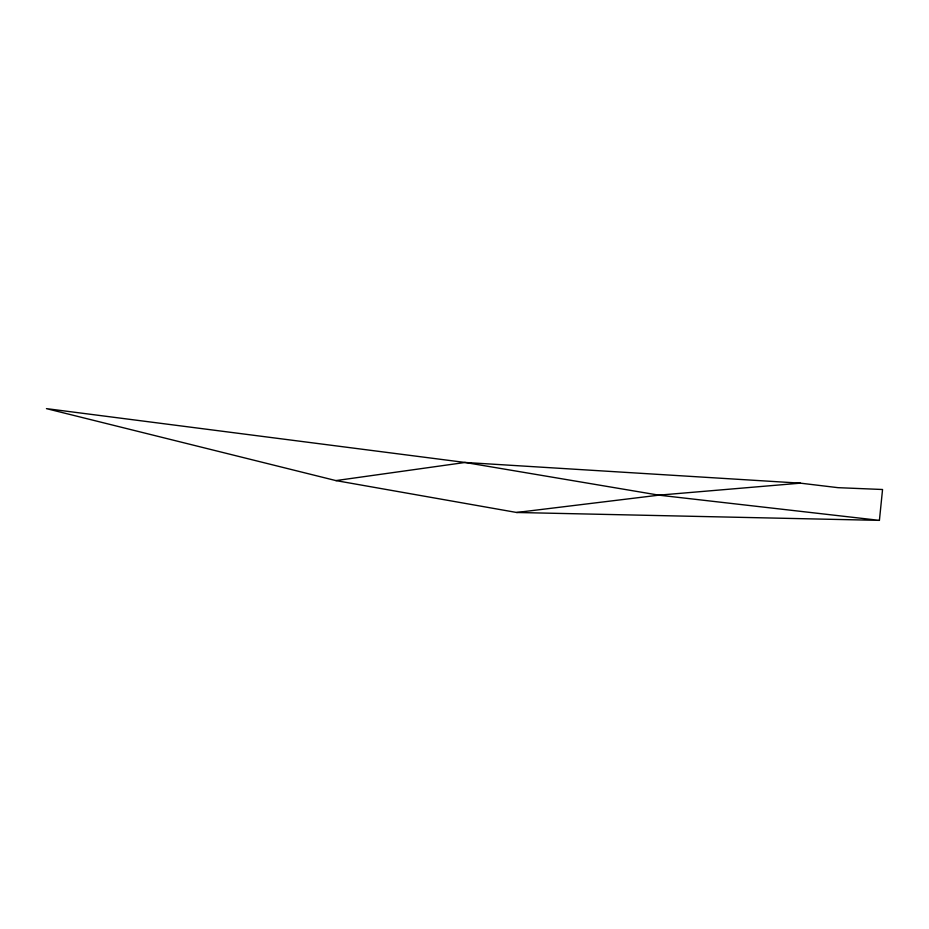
<?xml version="1.0" encoding="UTF-8"?>
<svg xmlns="http://www.w3.org/2000/svg" width="929" height="929" viewBox="0 0 929 929"><rect width="100%" height="100%" fill="white"/><g stroke="black" fill="none" stroke-linecap="round" stroke-linejoin="round"><path stroke-width="1.39" d="M879.415 520.368L882.55 489.502L837.993 487.667L800.426 483.161L465.081 462.468L46.45 408.632L335.903 480.595L516.663 512.483L879.415 520.368L658.858 495.157L465.081 462.468L335.903 480.595M516.663 512.483L658.858 495.157L800.426 483.161"/></g></svg>
